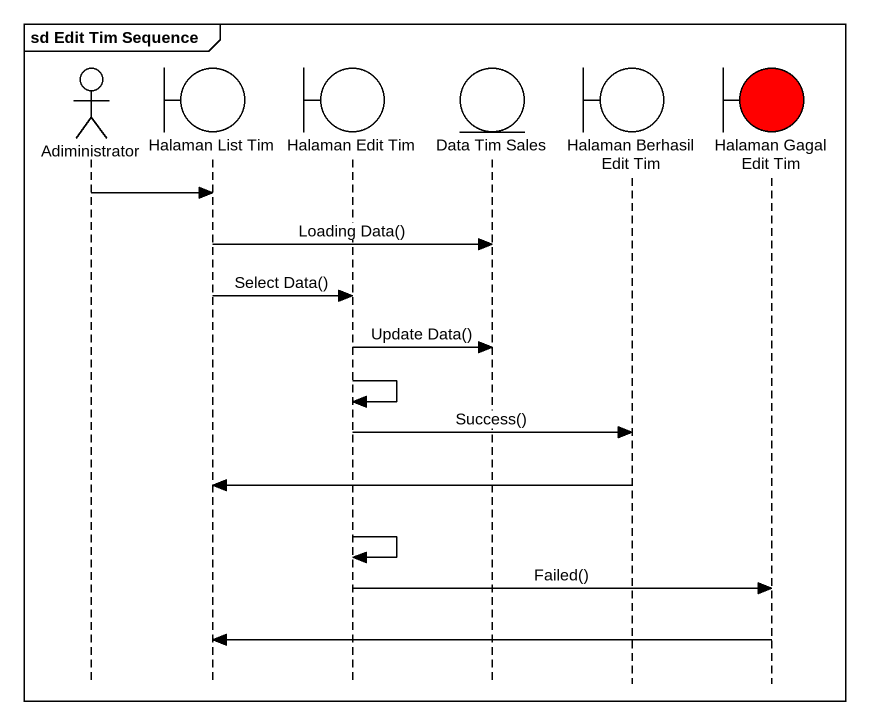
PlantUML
@startuml
mainframe sd Edit Tim Sequence
hide footbox
actor Adiministrator
boundary "Halaman List Tim" as Halaman_List_Tim
boundary "Halaman Edit Tim" as Halaman_Edit_Tim
entity "Data Tim Sales" as Data_Tim_Sales
boundary "Halaman Berhasil Edit Tim" as Halaman_Berhasil_Edit_Tim
boundary "Halaman Gagal Edit Tim" as Halaman_Gagal_Edit_Tim #FF0000

Adiministrator -> Halaman_List_Tim
Halaman_List_Tim -> Data_Tim_Sales : Loading Data()
Halaman_List_Tim -> Halaman_Edit_Tim : Select Data()
Halaman_Edit_Tim -> Data_Tim_Sales : Update Data()
Halaman_Edit_Tim -> Halaman_Edit_Tim
Halaman_Edit_Tim -> Halaman_Berhasil_Edit_Tim : Success()
Halaman_Berhasil_Edit_Tim -> Halaman_List_Tim
Halaman_Edit_Tim -> Halaman_Edit_Tim
Halaman_Edit_Tim -> Halaman_Gagal_Edit_Tim : Failed()
Halaman_Gagal_Edit_Tim -> Halaman_List_Tim
@enduml
